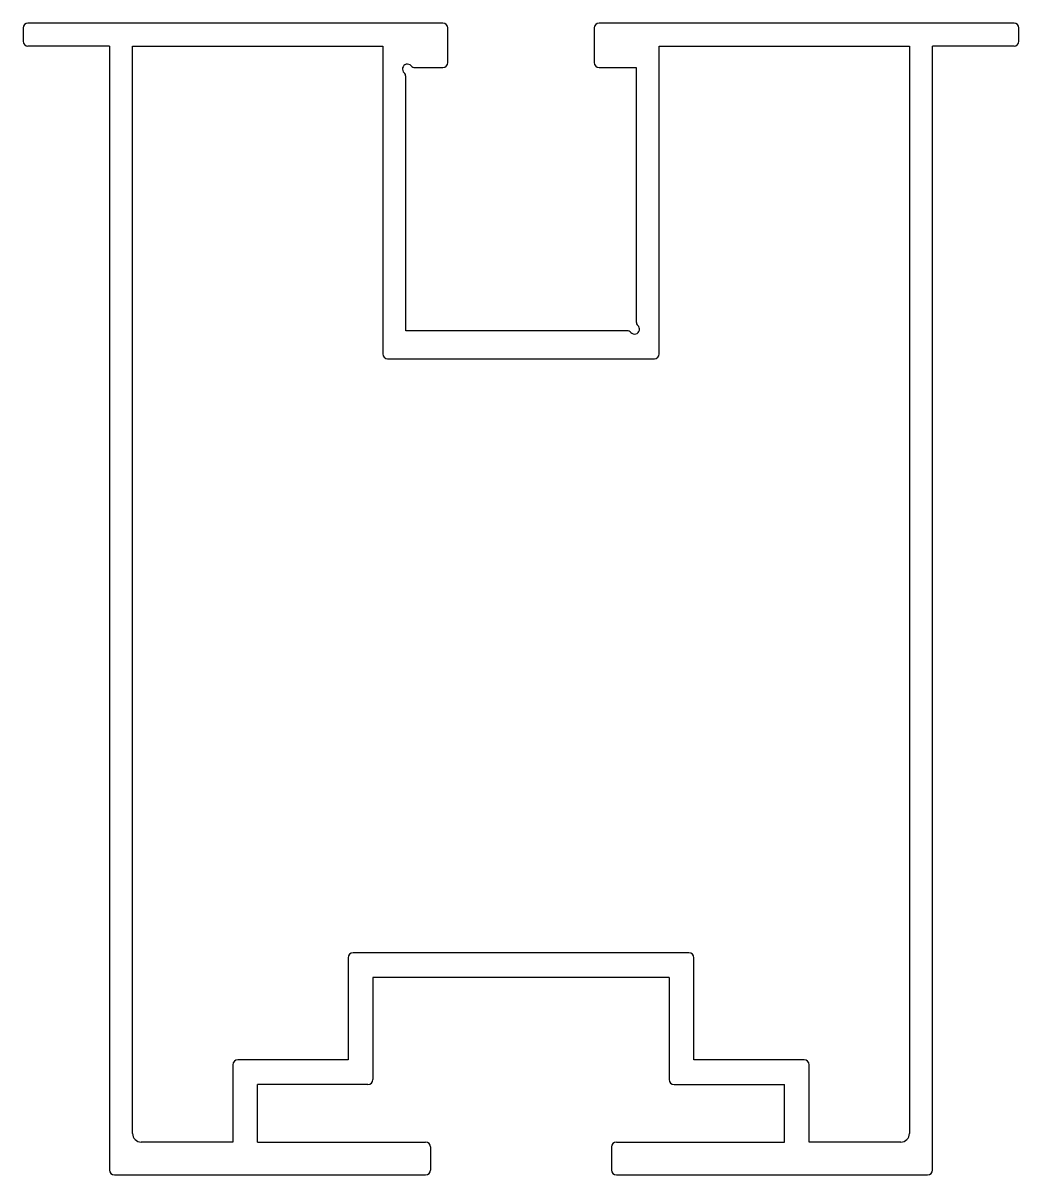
# Model space of a CAD drawing. Extents: x 1583.7 to 1644.2, y 2358.1 to 2428.1.
import ezdxf

# ---------------------------------------------------------------- set-up
doc = ezdxf.new("R2010")
doc.units = 0
doc.layers.get('0').update_dxf_attribs({"linetype": 'CONTINUOUS'})

msp = doc.modelspace()

# ---------------------------------------------------------------- linework, layer by layer
for p, q in [((1583.703, 2427.766), (1583.703, 2426.966)), ((1609.203, 2428.066), (1584.003, 2428.066)), ((1609.503, 2425.666), (1609.503, 2427.766)), ((1618.403, 2427.766), (1618.403, 2425.666)), ((1643.903, 2428.066), (1618.703, 2428.066)), ((1644.203, 2426.966), (1644.203, 2427.766)), ((1588.953, 2426.666), (1584.003, 2426.666)), ((1588.953, 2426.666), (1588.953, 2358.366)), ((1590.353, 2360.594), (1590.353, 2426.666)), ((1590.353, 2426.666), (1605.553, 2426.666)), ((1605.553, 2426.666), (1605.553, 2407.966)), ((1622.353, 2407.966), (1622.353, 2426.666)), ((1622.353, 2426.666), (1637.553, 2426.666)), ((1637.553, 2426.666), (1637.553, 2360.594)), ((1638.953, 2358.366), (1638.953, 2426.666)), ((1643.903, 2426.666), (1638.953, 2426.666)), ((1606.953, 2409.366), (1606.953, 2424.819)), ((1607.5, 2425.366), (1609.203, 2425.366)), ((1618.703, 2425.366), (1620.953, 2425.366)), ((1620.953, 2425.366), (1620.953, 2409.913)), ((1620.406, 2409.366), (1606.953, 2409.366)), ((1605.853, 2407.666), (1622.053, 2407.666)), ((1603.453, 2371.266), (1603.453, 2365.066)), ((1624.153, 2371.566), (1603.753, 2371.566)), ((1624.453, 2365.066), (1624.453, 2371.266)), ((1604.953, 2370.066), (1604.953, 2363.866)), ((1622.953, 2370.066), (1604.953, 2370.066)), ((1622.953, 2370.066), (1622.953, 2363.866)), ((1596.453, 2364.766), (1596.453, 2360.066)), ((1603.453, 2365.066), (1596.753, 2365.066)), ((1631.153, 2365.066), (1624.453, 2365.066)), ((1631.453, 2360.066), (1631.453, 2364.766)), ((1597.953, 2360.066), (1597.953, 2363.566)), ((1604.653, 2363.566), (1597.953, 2363.566)), ((1623.253, 2363.566), (1629.953, 2363.566)), ((1629.953, 2360.066), (1629.953, 2363.566)), ((1596.453, 2360.066), (1590.881, 2360.066)), ((1597.953, 2360.066), (1608.153, 2360.066)), ((1608.453, 2359.766), (1608.453, 2358.366)), ((1619.453, 2359.766), (1619.453, 2358.366)), ((1619.753, 2360.066), (1629.953, 2360.066)), ((1637.025, 2360.066), (1631.453, 2360.066)), ((1589.253, 2358.066), (1608.153, 2358.066)), ((1619.753, 2358.066), (1638.653, 2358.066))]:
    msp.add_line(p, q)
for centre, radius, start, end in [((1584.003, 2427.766), 0.3, 90, 180), ((1609.203, 2427.766), 0.3, 0, 90), ((1618.703, 2427.766), 0.3, 90, 180), ((1643.903, 2427.766), 0.3, 0, 90), ((1584.003, 2426.966), 0.3, 180, 270), ((1643.903, 2426.966), 0.3, 270, 360), ((1607.053, 2425.266), 0.3, 41.81031, 228.18969), ((1609.203, 2425.666), 0.3, 270, 360), ((1618.703, 2425.666), 0.3, 180, 270), ((1606.653, 2424.819), 0.3, 0, 48.18969), ((1607.5, 2425.666), 0.3, 221.81031, 270), ((1620.853, 2409.466), 0.3, 221.81031, 48.18969), ((1621.253, 2409.913), 0.3, 180, 228.18969), ((1620.406, 2409.066), 0.3, 41.81031, 90), ((1605.853, 2407.966), 0.3, 180, 270), ((1622.053, 2407.966), 0.3, 270, 360), ((1603.753, 2371.266), 0.3, 90, 180), ((1624.153, 2371.266), 0.3, 0, 90), ((1596.753, 2364.766), 0.3, 90, 180), ((1631.153, 2364.766), 0.3, 0, 90), ((1604.653, 2363.866), 0.3, 270, 0), ((1623.253, 2363.866), 0.3, 180, 270), ((1590.881, 2360.594), 0.528, 180, 270), ((1637.025, 2360.594), 0.528, 270, 360), ((1608.153, 2359.766), 0.3, 0, 90), ((1619.753, 2359.766), 0.3, 90, 180), ((1589.253, 2358.366), 0.3, 180, 270), ((1608.153, 2358.366), 0.3, 270, 0), ((1619.753, 2358.366), 0.3, 180, 270), ((1638.653, 2358.366), 0.3, 270, 360)]:
    msp.add_arc(centre, radius, start, end)

doc.saveas('drawing.dxf')
